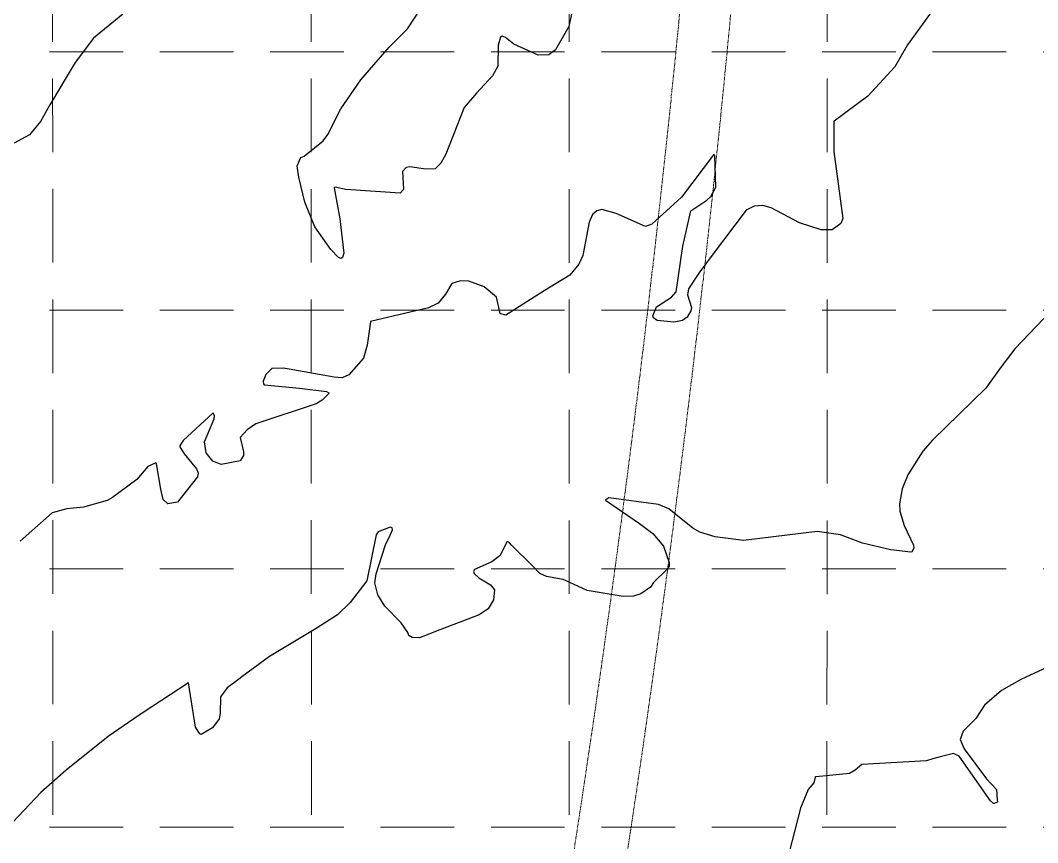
# Model space of a CAD drawing. Header units: inches. Extents: x 2520351 to 2523325, y 7106287 to 7111535.
# Drawn here: x 2520824.6 to 2521032, y 7108392.5 to 7108560 of the extents above; entities that cross this region are included whole.
import ezdxf

# ---------------------------------------------------------------- set-up
doc = ezdxf.new("R2010")
doc.units = ezdxf.units.IN
doc.header["$MEASUREMENT"] = 0
for name, pattern in [('DASHED', [0.75, 0.5, -0.25]), ('HIDDEN', [0.375, 0.25, -0.125]), ('Xbndy-SC$0$HIDDEN', [0.375, 0.25, -0.125]), ('Xbndy-SC$0$PHANTOM2', [1.25, 0.625, -0.125, 0.125, -0.125, 0.125, -0.125])]:
    doc.linetypes.add(name, pattern=pattern)
for name, color, linetype in [('1 SODDED LOT', 2, 'Continuous'), ('CONTOURS', 35, 'Continuous'), ('GRID', 254, 'DASHED'), ('LIMITS OF DISTURBANCE', 1, 'Continuous'), ('Xbndy-SC$0$ESMT-WTR-RIDGE', 7, 'Xbndy-SC$0$HIDDEN'), ('XSITE-SC$0$bdy-65acres', 1, 'Continuous')]:
    doc.layers.add(name, color=color, linetype=linetype)
doc.layers.add('Xbndy-SC$0$ROW-EX', color=5, linetype='Xbndy-SC$0$PHANTOM2', lineweight=0)

msp = doc.modelspace()

# ---------------------------------------------------------------- hatches: boundary and pattern name
at = {"layer": '1 SODDED LOT'}
h = msp.add_hatch(dxfattribs=at)
h.set_pattern_fill('ANSI31', color=256, scale=60, style=0)
edge = h.paths.add_edge_path()
edge.add_line((2521746.39, 7107646.36), (2521744.86, 7107758.31))
edge.add_line((2521744.86, 7107758.31), (2521747.04, 7107758.37))
edge.add_line((2521747.04, 7107758.37), (2521750.99, 7107762.44))
edge.add_line((2521750.99, 7107762.44), (2521785.43, 7107762.91))
edge.add_arc((2521785.67, 7107745.01), 17.9, 0.1621, 90.7879, ccw=False)
edge.add_line((2521803.57, 7107745.06), (2521804.89, 7107727.46))
edge.add_line((2521804.89, 7107727.46), (2521805.02, 7107717.88))
edge.add_line((2521805.02, 7107717.88), (2521805.23, 7107706.44))
edge.add_line((2521805.23, 7107706.44), (2521804.25, 7107705.42))
edge.add_line((2521804.25, 7107705.42), (2521804.6, 7107688.82))
edge.add_arc((2521758.68, 7107687.86), 45.94, -68.3455, 1.1975, ccw=False)
edge.add_line((2521775.63, 7107645.16), (2521772.36, 7107644.15))
edge.add_line((2521772.36, 7107644.15), (2521769.8, 7107643.54))
edge.add_line((2521769.8, 7107643.54), (2521767.1, 7107643.06))
edge.add_line((2521767.1, 7107643.06), (2521762.92, 7107642.61))
edge.add_line((2521762.92, 7107642.61), (2521746.45, 7107642.34))
edge.add_line((2521746.45, 7107642.34), (2521746.39, 7107646.36))
h.paths.add_polyline_path([(2521496.41, 7107642.91), (2521494.87, 7107754.48), (2521494.86, 7107754.89), (2521544.44, 7107755.57), (2521546.49, 7107638.6), (2521496.44, 7107637.89)])
edge = h.paths.add_edge_path()
edge.add_line((2521560.4, 7107910.52), (2521558.07, 7108023.7))
edge.add_line((2521558.07, 7108023.7), (2521651.66, 7108025.62))
edge.add_line((2521651.66, 7108025.62), (2521653.09, 7108025.65))
edge.add_line((2521653.09, 7108025.65), (2521655.12, 7108025.67))
edge.add_arc((2521654.18, 7108007.32), 18.37, 20.5729, 87.0589, ccw=False)
edge.add_line((2521671.38, 7108013.78), (2521671.96, 7108011.77))
edge.add_line((2521671.96, 7108011.77), (2521672.24, 7108010.33))
edge.add_line((2521672.24, 7108010.33), (2521672.66, 7108004.67))
edge.add_line((2521672.66, 7108004.67), (2521673.88, 7107987.84))
edge.add_line((2521673.88, 7107987.84), (2521674.16, 7107971.91))
edge.add_line((2521674.16, 7107971.91), (2521673.19, 7107970.83))
edge.add_line((2521673.19, 7107970.83), (2521673.5, 7107955.69))
edge.add_arc((2521631.78, 7107952.34), 41.85, -86.2826, 4.5999, ccw=False)
edge.add_line((2521634.49, 7107910.57), (2521614.91, 7107910.13))
edge.add_line((2521614.91, 7107910.13), (2521613.93, 7107909.11))
edge.add_line((2521613.93, 7107909.11), (2521560.45, 7107908.05))
edge.add_line((2521560.45, 7107908.05), (2521560.4, 7107910.52))
edge = h.paths.add_edge_path()
edge.add_line((2521047.4, 7108212.41), (2521153.71, 7108190.41))
edge.add_line((2521153.71, 7108190.41), (2521165.45, 7108187.98))
edge.add_line((2521165.45, 7108187.98), (2521145.19, 7108096.36))
edge.add_line((2521145.19, 7108096.36), (2521144.82, 7108095.18))
edge.add_arc((2521127.58, 7108100.49), 18.04, 257.7556, 342.8824, ccw=False)
edge.add_line((2521123.75, 7108082.86), (2521105.24, 7108086.22))
edge.add_line((2521105.24, 7108086.22), (2521097.17, 7108087.7))
edge.add_line((2521097.17, 7108087.7), (2521093.78, 7108088.45))
edge.add_line((2521093.78, 7108088.45), (2521093.02, 7108089.64))
edge.add_line((2521093.02, 7108089.64), (2521042.14, 7108100.83))
edge.add_line((2521042.14, 7108100.83), (2521023.14, 7108104.63))
edge.add_line((2521023.14, 7108104.63), (2521047.4, 7108212.41))
edge = h.paths.add_edge_path()
edge.add_line((2521019.41, 7108035.32), (2521021.41, 7108042.83))
edge.add_arc((2521076.42, 7108028.18), 56.93, 107.2084, 165.0796, ccw=False)
edge.add_line((2521059.58, 7108082.56), (2521062.02, 7108082.75))
edge.add_line((2521062.02, 7108082.75), (2521063.44, 7108082.78))
edge.add_arc((2521064.2, 7108044.41), 38.38, 78.5499, 91.1383, ccw=False)
edge.add_line((2521071.82, 7108082.03), (2521087.22, 7108078.63))
edge.add_line((2521087.22, 7108078.63), (2521090.43, 7108077.93))
edge.add_line((2521090.43, 7108077.93), (2521091.62, 7108078.69))
edge.add_line((2521091.62, 7108078.69), (2521095.11, 7108077.9))
edge.add_line((2521095.11, 7108077.9), (2521098.91, 7108076.73))
edge.add_line((2521098.91, 7108076.73), (2521104.9, 7108074.86))
edge.add_line((2521104.9, 7108074.86), (2521106.43, 7108074.38))
edge.add_line((2521106.43, 7108074.38), (2521107.21, 7108074.19))
edge.add_arc((2521102.83, 7108057.05), 17.69, -2.7582, 75.6705, ccw=False)
edge.add_arc((2521095.73, 7108057.39), 24.8, 350.2174, 357.2418, ccw=False)
edge.add_arc((2521158.46, 7108041.57), 40.02, 163.1293, 313.4846)
edge.add_line((2521185.99, 7108012.53), (2521186.72, 7108013.24))
edge.add_line((2521186.72, 7108013.24), (2521188.44, 7108014.97))
edge.add_line((2521188.44, 7108014.97), (2521189.32, 7108015.76))
edge.add_line((2521189.32, 7108015.76), (2521190.38, 7108016.6))
edge.add_arc((2521201.33, 7108002.77), 17.64, 93.2276, 128.3689, ccw=False)
edge.add_line((2521200.34, 7108020.38), (2521227, 7108020.95))
edge.add_line((2521227, 7108020.95), (2521230.56, 7107901.29))
edge.add_line((2521230.56, 7107901.29), (2521209.57, 7107900.92))
edge.add_line((2521209.57, 7107900.92), (2521208.43, 7107900.96))
edge.add_arc((2521221.45, 7108343.75), 442.98, 261.0973, 268.3161, ccw=False)
edge.add_line((2521152.89, 7107906.1), (2521147.31, 7107907.18))
edge.add_line((2521147.31, 7107907.18), (2521141.42, 7107908.4))
edge.add_line((2521141.42, 7107908.4), (2521135.5, 7107909.75))
edge.add_line((2521135.5, 7107909.75), (2521130.22, 7107911.08))
edge.add_line((2521130.22, 7107911.08), (2521114.24, 7107915.61))
edge.add_line((2521114.24, 7107915.61), (2521091.68, 7107923.2))
edge.add_line((2521091.68, 7107923.2), (2521064.35, 7107932.48))
edge.add_line((2521064.35, 7107932.48), (2521052.41, 7107936.54))
edge.add_line((2521052.41, 7107936.54), (2521051.79, 7107937.81))
edge.add_line((2521051.79, 7107937.81), (2521044.55, 7107940.27))
edge.add_arc((2521050.15, 7107983.52), 43.61, 187.3885, 262.6305, ccw=False)
edge.add_line((2521006.9, 7107977.91), (2521006.81, 7107978.71))
edge.add_line((2521006.81, 7107978.71), (2521006.68, 7107980.35))
edge.add_line((2521006.68, 7107980.35), (2521006.61, 7107982.52))
edge.add_arc((2521037.37, 7107983.5), 30.78, 169.0142, 181.8294, ccw=False)
edge.add_line((2521007.16, 7107989.36), (2521012.97, 7108011.46))
edge.add_line((2521012.97, 7108011.46), (2521012.26, 7108012.66))
edge.add_line((2521012.26, 7108012.66), (2521018.19, 7108034.61))
edge.add_line((2521018.19, 7108034.61), (2521019.41, 7108035.32))
h.paths.add_polyline_path([(2521283.39, 7108006.11), (2521285.51, 7107902.42), (2521505.51, 7107906.91), (2521503.11, 7108022.57), (2521283.29, 7108018.11)])
edge = h.paths.add_edge_path()
edge.add_line((2521558.72, 7108049.83), (2521558.74, 7108061.74))
edge.add_line((2521558.74, 7108061.74), (2521556.73, 7108159.77))
edge.add_line((2521556.73, 7108159.77), (2521608.8, 7108160.83))
edge.add_line((2521608.8, 7108160.83), (2521609.82, 7108159.85))
edge.add_line((2521609.82, 7108159.85), (2521624.96, 7108160.17))
edge.add_arc((2521625.88, 7108115.42), 44.75, 8.834, 91.1827, ccw=False)
edge.add_line((2521670.1, 7108122.3), (2521670.53, 7108101.58))
edge.add_line((2521670.53, 7108101.58), (2521671.54, 7108100.6))
edge.add_line((2521671.54, 7108100.6), (2521671.87, 7108084.53))
edge.add_line((2521671.87, 7108084.53), (2521671.15, 7108070.03))
edge.add_line((2521671.15, 7108070.03), (2521671.15, 7108068.8))
edge.add_arc((2521654.11, 7108068.8), 17.04, -87.2047, 0, ccw=False)
edge.add_line((2521654.94, 7108051.78), (2521653.54, 7108051.67))
edge.add_line((2521653.54, 7108051.67), (2521558.72, 7108049.83))
edge = h.paths.add_edge_path()
edge.add_line((2521506.88, 7108158.75), (2521219.57, 7108152.9))
edge.add_line((2521219.57, 7108152.9), (2521201.84, 7108151.72))
edge.add_line((2521201.84, 7108151.72), (2521198.48, 7108151.46))
edge.add_arc((2521199.96, 7108132), 19.52, 94.3325, 163.5555)
edge.add_line((2521181.24, 7108137.52), (2521171.4, 7108094.46))
edge.add_line((2521171.4, 7108094.46), (2521161.77, 7108088.5))
edge.add_line((2521161.77, 7108088.5), (2521156.09, 7108064.96))
edge.add_arc((2521177.51, 7108059.79), 22.04, 166.4191, 262.6913)
edge.add_line((2521174.7, 7108037.93), (2521175.55, 7108037.91))
edge.add_line((2521175.55, 7108037.91), (2521179.48, 7108042))
edge.add_line((2521179.48, 7108042), (2521402.46, 7108046.53))
edge.add_line((2521402.46, 7108046.53), (2521495.69, 7108048.45))
edge.add_line((2521495.69, 7108048.45), (2521499.77, 7108044.52))
edge.add_line((2521499.77, 7108044.52), (2521508.7, 7108044.69))
edge.add_line((2521508.7, 7108044.69), (2521508.63, 7108061.23))
edge.add_line((2521508.63, 7108061.23), (2521506.88, 7108158.75))
edge = h.paths.add_edge_path()
edge.add_line((2521610.94, 7108171.88), (2521608.46, 7108290.01))
edge.add_line((2521608.46, 7108290.01), (2521533.5, 7108288.35))
edge.add_line((2521533.5, 7108288.35), (2521484.86, 7108287.21))
edge.add_line((2521484.86, 7108287.21), (2521460.83, 7108286.21))
edge.add_line((2521460.83, 7108286.21), (2521429.9, 7108284.54))
edge.add_line((2521429.9, 7108284.54), (2521368.78, 7108281.06))
edge.add_line((2521368.78, 7108281.06), (2521349.23, 7108279.95))
edge.add_line((2521349.23, 7108279.95), (2521261.12, 7108274.98))
edge.add_line((2521261.12, 7108274.98), (2521221, 7108272.74))
edge.add_line((2521221, 7108272.74), (2521216.72, 7108276.52))
edge.add_line((2521216.72, 7108276.52), (2521216.67, 7108276.52))
edge.add_arc((2521217.41, 7108256.67), 19.86, 92.1221, 170.604)
edge.add_line((2521197.82, 7108259.91), (2521204.23, 7108250.57))
edge.add_line((2521204.23, 7108250.57), (2521191.32, 7108184.43))
edge.add_line((2521191.32, 7108184.43), (2521191.26, 7108184.1))
edge.add_arc((2521208.22, 7108180.91), 17.26, 169.3216, 273.4207)
edge.add_line((2521209.25, 7108163.67), (2521219.73, 7108162.93))
edge.add_line((2521219.73, 7108162.93), (2521312.77, 7108164.87))
edge.add_line((2521312.77, 7108164.87), (2521481.29, 7108168.3))
edge.add_line((2521481.29, 7108168.3), (2521608.6, 7108170.83))
edge.add_line((2521608.6, 7108170.83), (2521609.57, 7108171.85))
edge.add_line((2521609.57, 7108171.85), (2521610.94, 7108171.88))
edge = h.paths.add_edge_path()
edge.add_line((2521627.16, 7108316.19), (2521544.24, 7108314.51))
edge.add_line((2521544.24, 7108314.51), (2521502.41, 7108313.51))
edge.add_line((2521502.41, 7108313.51), (2521481.25, 7108313))
edge.add_line((2521481.25, 7108313), (2521407.23, 7108309.18))
edge.add_line((2521407.23, 7108309.18), (2521291.9, 7108302.79))
edge.add_line((2521291.9, 7108302.79), (2521288.46, 7108418.47))
edge.add_line((2521288.46, 7108418.47), (2521407.15, 7108420.82))
edge.add_line((2521407.15, 7108420.82), (2521497.39, 7108422.63))
edge.add_line((2521497.39, 7108422.63), (2521603.37, 7108424.87))
edge.add_line((2521603.37, 7108424.87), (2521604.44, 7108423.88))
edge.add_line((2521604.44, 7108423.88), (2521620.18, 7108424.17))
edge.add_arc((2521620.99, 7108379.83), 44.34, 11.6094, 91.0508, ccw=False)
edge.add_line((2521664.42, 7108388.76), (2521665.18, 7108365.61))
edge.add_line((2521665.18, 7108365.61), (2521666.17, 7108364.62))
edge.add_line((2521666.17, 7108364.62), (2521666.53, 7108349.61))
edge.add_line((2521666.53, 7108349.61), (2521665.82, 7108330.77))
edge.add_line((2521665.82, 7108330.77), (2521665.78, 7108329.18))
edge.add_arc((2521648.75, 7108329.68), 17.03, 269.7677, 358.3135, ccw=False)
edge.add_line((2521648.68, 7108312.65), (2521631.32, 7108312.27))
edge.add_line((2521631.32, 7108312.27), (2521627.16, 7108316.19))
edge = h.paths.add_edge_path()
edge.add_line((2521256.27, 7108555.67), (2521264.44, 7108547.85))
edge.add_line((2521264.44, 7108547.85), (2521422.22, 7108551.08))
edge.add_line((2521422.22, 7108551.08), (2521439.6, 7108551.4))
edge.add_line((2521439.6, 7108551.4), (2521460.09, 7108551.78))
edge.add_line((2521460.09, 7108551.78), (2521478.53, 7108551.99))
edge.add_line((2521478.53, 7108551.99), (2521498.9, 7108551.85))
edge.add_line((2521498.9, 7108551.85), (2521515.27, 7108551.59))
edge.add_line((2521515.27, 7108551.59), (2521535.22, 7108551.01))
edge.add_line((2521535.22, 7108551.01), (2521558.63, 7108550.02))
edge.add_line((2521558.63, 7108550.02), (2521563.46, 7108549.77))
edge.add_line((2521563.46, 7108549.77), (2521600.09, 7108547.42))
edge.add_line((2521600.09, 7108547.42), (2521612.24, 7108546.59))
edge.add_line((2521612.24, 7108546.59), (2521642.87, 7108544.49))
edge.add_line((2521642.87, 7108544.49), (2521644.67, 7108544.41))
edge.add_arc((2521643.68, 7108526.18), 18.26, -0.2001, 86.9036, ccw=False)
edge.add_line((2521661.94, 7108526.12), (2521663.48, 7108497.64))
edge.add_line((2521663.48, 7108497.64), (2521662.44, 7108496.61))
edge.add_line((2521662.44, 7108496.61), (2521662.84, 7108477.01))
edge.add_arc((2521621.17, 7108477.8), 41.67, 279.5049, 358.923, ccw=False)
edge.add_line((2521628.05, 7108436.7), (2521270.95, 7108428.02))
edge.add_line((2521270.95, 7108428.02), (2521264.41, 7108428))
edge.add_line((2521264.41, 7108428), (2521251.99, 7108428.74))
edge.add_line((2521251.99, 7108428.74), (2521250.56, 7108428.86))
edge.add_line((2521250.56, 7108428.86), (2521248.88, 7108429.14))
edge.add_arc((2521252.57, 7108446.62), 17.86, 178.6911, 258.0797, ccw=False)
edge.add_line((2521234.71, 7108447.03), (2521243.77, 7108528.42))
edge.add_line((2521243.77, 7108528.42), (2521236.52, 7108537.37))
edge.add_line((2521236.52, 7108537.37), (2521236.59, 7108537.82))
edge.add_arc((2521256.58, 7108535.54), 20.12, 94.1833, 173.5096, ccw=False)
edge.add_line((2521255.11, 7108555.6), (2521256.27, 7108555.67))
edge = h.paths.add_edge_path()
edge.add_line((2521107.58, 7108664.77), (2521108.64, 7108682.72))
edge.add_line((2521108.64, 7108682.72), (2521266.52, 7108685.94))
edge.add_line((2521266.52, 7108685.94), (2521268.4, 7108592.03))
edge.add_line((2521268.4, 7108592.03), (2521265.61, 7108582.1))
edge.add_line((2521265.61, 7108582.1), (2521265.6, 7108582.05))
edge.add_line((2521265.6, 7108582.05), (2521265.56, 7108582.07))
edge.add_arc((2521245.59, 7108545.89), 41.32, 61.0945, 134.8409)
edge.add_line((2521216.45, 7108575.19), (2521207.18, 7108580.34))
edge.add_line((2521207.18, 7108580.34), (2521107.58, 7108664.77))
h.paths.add_polyline_path([(2521338.51, 7108687.38), (2521340.74, 7108575.45), (2521409.85, 7108576.76), (2521462.55, 7108577.85), (2521498.11, 7108577.93), (2521524.42, 7108577.42), (2521561.99, 7108575.86), (2521619.96, 7108572.16), (2521620.68, 7108584.2), (2521618.44, 7108693.07)])
edge = h.paths.add_edge_path()
edge.add_line((2521675.61, 7108638.41), (2521787.53, 7108640.54))
edge.add_line((2521787.53, 7108640.54), (2521788.82, 7108582.44))
edge.add_arc((2521769.3, 7108582), 19.53, -91.2766, 1.2682, ccw=False)
edge.add_line((2521768.86, 7108562.48), (2521676.84, 7108568.35))
edge.add_line((2521676.84, 7108568.35), (2521675.61, 7108638.41))
h.paths.add_polyline_path([(2522089.45, 7108697.69), (2522087.41, 7108797.67), (2522087.4, 7108809.66), (2522141.64, 7108810.78), (2522144.56, 7108694.83), (2522090.79, 7108693.71), (2522089.8, 7108692.7), (2522089.51, 7108692.7)])
h.paths.add_polyline_path([(2522252.39, 7108801.05), (2522254.38, 7108696.13), (2522309.56, 7108697.17), (2522307.11, 7108814.19), (2522252.07, 7108813.05)])
edge = h.paths.add_edge_path()
edge.add_line((2522425.42, 7107990.85), (2522320.45, 7107988.7))
edge.add_line((2522320.45, 7107988.7), (2522321.28, 7107951.54))
edge.add_line((2522321.28, 7107951.54), (2522322.52, 7107935.37))
edge.add_arc((2522340.74, 7107935.67), 18.22, 180.9526, 266.0005)
edge.add_line((2522339.47, 7107917.49), (2522396.48, 7107918.22))
edge.add_line((2522396.48, 7107918.22), (2522404.4, 7107910.48))
edge.add_line((2522404.4, 7107910.48), (2522427.53, 7107910.71))
edge.add_arc((2522426.8, 7107930.52), 19.82, 272.1239, 358.3676)
edge.add_line((2522446.62, 7107929.95), (2522445.36, 7107990.97))
edge.add_line((2522445.36, 7107990.97), (2522425.42, 7107990.85))
h.paths.add_polyline_path([(2522420.67, 7108224.34), (2522421.87, 7108165.95), (2522317.91, 7108163.85), (2522317.73, 7108171.63), (2522316.69, 7108172.59), (2522315.73, 7108222.04)])
h.paths.add_polyline_path([(2522580.28, 7108243.42), (2522458.38, 7108240.38), (2522464.65, 7107967.07), (2522585.56, 7107967.98)])
edge = h.paths.add_edge_path()
edge.add_line((2522579.22, 7108296.92), (2522576.73, 7108417.39))
edge.add_line((2522576.73, 7108417.39), (2522469.65, 7108328.39))
edge.add_line((2522469.65, 7108328.39), (2522462.53, 7108321.45))
edge.add_line((2522462.53, 7108321.45), (2522462.71, 7108321.2))
edge.add_arc((2522430.81, 7108296.5), 40.35, 0.4877, 37.7474, ccw=False)
edge.add_line((2522471.16, 7108296.85), (2522579.22, 7108296.92))
h.paths.add_polyline_path([(2522576.35, 7108437.57), (2522445, 7108434.96), (2522443.72, 7108526.29), (2522442.61, 7108536.5), (2522453.2, 7108543.61), (2522459.72, 7108551.85), (2522464.2, 7108561.88), (2522465.59, 7108573.17), (2522464.18, 7108583.42), (2522459.8, 7108593.28), (2522456.3, 7108597.55), (2522461.81, 7108601.72), (2522466.36, 7108600.86), (2522572.93, 7108603.07)])
h.paths.add_polyline_path([(2522569.61, 7108768), (2522570.72, 7108713.03), (2522460.71, 7108710.69), (2522444.76, 7108711.11), (2522444.01, 7108746), (2522444.87, 7108752.5), (2522447.49, 7108758.01), (2522451.68, 7108762.45), (2522456.29, 7108765.05), (2522464.83, 7108769.19), (2522481.93, 7108766.16)])
h.paths.add_polyline_path([(2522560.76, 7109202.2), (2522446.33, 7109199.81), (2522434.27, 7109198.05), (2522437.5, 7109182.67), (2522439.66, 7109156.51), (2522441.43, 7109069.76), (2522437.53, 7109065.63), (2522437.82, 7109051.02), (2522439.59, 7109049.34), (2522563.76, 7109052.27)])

# ---------------------------------------------------------------- linework, layer by layer
at = {"layer": 'CONTOURS'}
for p, q in [((2520937.39, 7108563.11, 734), (2520936.39, 7108558.76, 734)), ((2521012.54, 7108564.89, 733), (2521006.52, 7108556.53, 733)), ((2520845.52, 7108561.28, 734), (2520839.52, 7108556.43, 734)), ((2520903.55, 7108558.31, 734), (2520906.22, 7108562.45, 734)), ((2520936.39, 7108558.76, 734), (2520933.7, 7108554, 734)), ((2520899.78, 7108554.6, 734), (2520903.55, 7108558.31, 734)), ((2520922.83, 7108556.8, 734), (2520922.5, 7108556.63, 734)), ((2520923.53, 7108556.52, 734), (2520922.83, 7108556.8, 734)), ((2520839.52, 7108556.43, 734), (2520835.81, 7108551.44, 734)), ((2520894.01, 7108547.94, 734), (2520899.78, 7108554.6, 734)), ((2520922.03, 7108554.98, 734), (2520921.95, 7108550.68, 734)), ((2520922.5, 7108556.63, 734), (2520922.03, 7108554.98, 734)), ((2520925.22, 7108555.16, 734), (2520923.53, 7108556.52, 734)), ((2520930.16, 7108552.94, 734), (2520925.22, 7108555.16, 734)), ((2521005.42, 7108555.05, 733), (2521002.86, 7108550.57, 733)), ((2521006.52, 7108556.53, 733), (2521005.42, 7108555.05, 733)), ((2520932.32, 7108553.01, 734), (2520930.16, 7108552.94, 734)), ((2520933.7, 7108554, 734), (2520932.32, 7108553.01, 734)), ((2520835.81, 7108551.44, 734), (2520830.64, 7108542.79, 734)), ((2520921.95, 7108550.68, 734), (2520920.84, 7108548.71, 734)), ((2521002.86, 7108550.57, 733), (2520997.32, 7108544.61, 733)), ((2520920.84, 7108548.71, 734), (2520917.61, 7108545.22, 734)), ((2520889.92, 7108541.99, 734), (2520894.01, 7108547.94, 734)), ((2520917.61, 7108545.22, 734), (2520915.06, 7108542.26, 734)), ((2520997.32, 7108544.61, 733), (2520990.47, 7108539.49, 733)), ((2520830.64, 7108542.79, 734), (2520828.74, 7108539.42, 734)), ((2520915.06, 7108542.26, 734), (2520911.34, 7108532.75, 734)), ((2520887.27, 7108536.78, 734), (2520889.92, 7108541.99, 734)), ((2520828.74, 7108539.42, 734), (2520826.47, 7108536.7, 734)), ((2520990.47, 7108539.49, 733), (2520990.41, 7108539.42, 733)), ((2520990.41, 7108539.42, 733), (2520990.42, 7108533.3, 733)), ((2520826.47, 7108536.7, 734), (2520823.36, 7108534.99, 734)), ((2520886.32, 7108535.47, 734), (2520887.27, 7108536.78, 734)), ((2520882.47, 7108532.38, 734), (2520886.32, 7108535.47, 734)), ((2520881.02, 7108530.37, 734), (2520881.79, 7108532.07, 734)), ((2520881.79, 7108532.07, 734), (2520882.47, 7108532.38, 734)), ((2520911.34, 7108532.75, 734), (2520910.33, 7108530.96, 734)), ((2520965.91, 7108532.61, 733), (2520959.39, 7108524.02, 733)), ((2520966.01, 7108532.61, 733), (2520965.91, 7108532.61, 733)), ((2520966.09, 7108532.58, 733), (2520966.01, 7108532.61, 733)), ((2520966.15, 7108532.51, 733), (2520966.09, 7108532.58, 733)), ((2520966.34, 7108526.01, 733), (2520966.15, 7108532.51, 733)), ((2520990.42, 7108533.3, 733), (2520992.25, 7108519.64, 733)), ((2520881.41, 7108528.05, 734), (2520881.02, 7108530.37, 734)), ((2520903.27, 7108530.07, 734), (2520902.49, 7108529.22, 734)), ((2520903.98, 7108530.22, 734), (2520903.27, 7108530.07, 734)), ((2520907.28, 7108529.71, 734), (2520903.98, 7108530.22, 734)), ((2520909.14, 7108529.78, 734), (2520907.28, 7108529.71, 734)), ((2520910.33, 7108530.96, 734), (2520909.14, 7108529.78, 734)), ((2520882.63, 7108522.97, 734), (2520881.41, 7108528.05, 734)), ((2520902.49, 7108529.22, 734), (2520902.74, 7108525.6, 734)), ((2520888.68, 7108525.99, 734), (2520888.6, 7108525.93, 734)), ((2520888.6, 7108525.93, 734), (2520889.74, 7108519.6, 734)), ((2520888.8, 7108526.03, 734), (2520888.68, 7108525.99, 734)), ((2520890.94, 7108525.56, 734), (2520888.8, 7108526.03, 734)), ((2520902.74, 7108525.6, 734), (2520902.05, 7108524.81, 734)), ((2520965.37, 7108524.14, 733), (2520966.34, 7108526.01, 733)), ((2520902.05, 7108524.81, 734), (2520890.94, 7108525.56, 734)), ((2520959.39, 7108524.02, 733), (2520953.31, 7108518.53, 733)), ((2520964.53, 7108523.39, 733), (2520965.37, 7108524.14, 733)), ((2520884.67, 7108517.99, 734), (2520882.63, 7108522.97, 734)), ((2520943.13, 7108521.48, 733), (2520942.09, 7108521.24, 733)), ((2520946.05, 7108520.69, 733), (2520943.13, 7108521.48, 733)), ((2520961.27, 7108521.19, 733), (2520964.53, 7108523.39, 733)), ((2520974.16, 7108522.18, 733), (2520972.56, 7108521.39, 733)), ((2520975.94, 7108522.32, 733), (2520974.16, 7108522.18, 733)), ((2520977.65, 7108521.81, 733), (2520975.94, 7108522.32, 733)), ((2520983.42, 7108518.8, 733), (2520977.65, 7108521.81, 733)), ((2520889.74, 7108519.6, 734), (2520890.53, 7108512.57, 734)), ((2520941.23, 7108520.47, 733), (2520940.52, 7108518.88, 733)), ((2520942.09, 7108521.24, 733), (2520941.23, 7108520.47, 733)), ((2520952.06, 7108518.06, 733), (2520946.05, 7108520.69, 733)), ((2520959.63, 7108514.01, 733), (2520961.27, 7108521.19, 733)), ((2520972.56, 7108521.39, 733), (2520965.64, 7108512.18, 733)), ((2520992.25, 7108519.64, 733), (2520991.87, 7108518.64, 733)), ((2520887.89, 7108513.34, 734), (2520884.67, 7108517.99, 734)), ((2520940.52, 7108518.88, 733), (2520939.23, 7108512.13, 733)), ((2520953.31, 7108518.53, 733), (2520952.06, 7108518.06, 733)), ((2520987.82, 7108517.38, 733), (2520983.42, 7108518.8, 733)), ((2520990.05, 7108517.34, 733), (2520987.82, 7108517.38, 733)), ((2520991.87, 7108518.64, 733), (2520990.05, 7108517.34, 733)), ((2520889.47, 7108511.72, 734), (2520887.89, 7108513.34, 734)), ((2520958.25, 7108504.69, 733), (2520959.63, 7108514.01, 733)), ((2520889.98, 7108511.53, 734), (2520889.47, 7108511.72, 734)), ((2520890.28, 7108511.71, 734), (2520889.98, 7108511.53, 734)), ((2520890.53, 7108512.57, 734), (2520890.28, 7108511.71, 734)), ((2520939.23, 7108512.13, 733), (2520938.46, 7108510.37, 733)), ((2520965.64, 7108512.18, 733), (2520962.91, 7108508.52, 733)), ((2520938.46, 7108510.37, 733), (2520936.6, 7108508.14, 733)), ((2520914.34, 7108506.95, 733), (2520912.55, 7108506.45, 733)), ((2520916.02, 7108506.87, 733), (2520914.34, 7108506.95, 733)), ((2520936.6, 7108508.14, 733), (2520931.36, 7108504.95, 733)), ((2520962.91, 7108508.52, 733), (2520960.82, 7108505.3, 733)), ((2520912.55, 7108506.45, 733), (2520911.24, 7108504.24, 733)), ((2520919.13, 7108505.73, 733), (2520916.02, 7108506.87, 733)), ((2520921.68, 7108503.62, 733), (2520919.13, 7108505.73, 733)), ((2520931.36, 7108504.95, 733), (2520923.58, 7108499.95, 733)), ((2520960.82, 7108505.3, 733), (2520960.62, 7108504.13, 733)), ((2520911.24, 7108504.24, 733), (2520909.75, 7108502.42, 733)), ((2520922.41, 7108500.33, 733), (2520921.68, 7108503.62, 733)), ((2520954.26, 7108501.66, 733), (2520957.36, 7108503.61, 733)), ((2520957.36, 7108503.61, 733), (2520958.25, 7108504.69, 733)), ((2520960.62, 7108504.13, 733), (2520961.38, 7108501.54, 733)), ((2520907.79, 7108501.46, 733), (2520896.01, 7108498.66, 733)), ((2520909.75, 7108502.42, 733), (2520907.79, 7108501.46, 733)), ((2520953.54, 7108499.81, 733), (2520954.26, 7108501.66, 733)), ((2520961.3, 7108500.83, 733), (2520960.54, 7108499.59, 733)), ((2520961.38, 7108501.54, 733), (2520961.3, 7108500.83, 733)), ((2520896.01, 7108498.66, 733), (2520895.96, 7108498.61, 733)), ((2520922.56, 7108500.22, 733), (2520922.41, 7108500.33, 733)), ((2520923.58, 7108499.95, 733), (2520922.56, 7108500.22, 733)), ((2520953.69, 7108499.41, 733), (2520953.54, 7108499.81, 733)), ((2520954.43, 7108498.9, 733), (2520953.69, 7108499.41, 733)), ((2520957.78, 7108498.54, 733), (2520954.43, 7108498.9, 733)), ((2520959.56, 7108498.88, 733), (2520957.78, 7108498.54, 733)), ((2520960.54, 7108499.59, 733), (2520959.56, 7108498.88, 733)), ((2521033.2, 7108499.29, 732), (2521027.33, 7108493.08, 732)), ((2520895.96, 7108498.61, 733), (2520895.28, 7108493.88, 733)), ((2520895.28, 7108493.88, 733), (2520894.56, 7108491.22, 733)), ((2521027.33, 7108493.08, 732), (2521024.31, 7108489.15, 732)), ((2520894.56, 7108491.22, 733), (2520891.6, 7108487.78, 733)), ((2520875.85, 7108489.11, 733), (2520874.67, 7108487.87, 733)), ((2520878.28, 7108489.19, 733), (2520875.85, 7108489.11, 733)), ((2520888.6, 7108487.32, 733), (2520878.28, 7108489.19, 733)), ((2521024.31, 7108489.15, 732), (2521021.41, 7108485.11, 732)), ((2520874.67, 7108487.87, 733), (2520874.12, 7108486.51, 733)), ((2520874.12, 7108486.51, 733), (2520874.16, 7108485.97, 733)), ((2520890.22, 7108487.17, 733), (2520888.6, 7108487.32, 733)), ((2520891.6, 7108487.78, 733), (2520890.22, 7108487.17, 733)), ((2520874.16, 7108485.97, 733), (2520874.34, 7108485.78, 733)), ((2520874.34, 7108485.78, 733), (2520881.53, 7108485.07, 733)), ((2520881.53, 7108485.07, 733), (2520887.05, 7108484.43, 733)), ((2520887.05, 7108484.43, 733), (2520887.49, 7108484.14, 733)), ((2520887.49, 7108484.14, 733), (2520887.47, 7108484, 733)), ((2521021.41, 7108485.11, 732), (2521010.54, 7108474.52, 732)), ((2520886.12, 7108482.68, 733), (2520884.88, 7108481.91, 733)), ((2520887.47, 7108484, 733), (2520886.12, 7108482.68, 733)), ((2520863.87, 7108479.98, 733), (2520857.81, 7108474.42, 733)), ((2520863.91, 7108479.97, 733), (2520863.87, 7108479.98, 733)), ((2520863.96, 7108479.93, 733), (2520863.91, 7108479.97, 733)), ((2520884.88, 7108481.91, 733), (2520872.64, 7108477.8, 733)), ((2520862.18, 7108474.13, 733), (2520864.13, 7108478.81, 733)), ((2520864.22, 7108479.48, 733), (2520863.96, 7108479.93, 733)), ((2520864.13, 7108478.81, 733), (2520864.22, 7108479.48, 733)), ((2520870.85, 7108476.61, 733), (2520869.45, 7108475.03, 733)), ((2520872.64, 7108477.8, 733), (2520870.85, 7108476.61, 733)), ((2520857.81, 7108474.42, 733), (2520857.13, 7108473.33, 733)), ((2520862.49, 7108471.95, 733), (2520862.18, 7108474.13, 733)), ((2520869.45, 7108475.03, 733), (2520870.07, 7108472.09, 733)), ((2521010.54, 7108474.52, 732), (2521008.57, 7108472.26, 732)), ((2520857.13, 7108473.33, 733), (2520857.12, 7108473.15, 733)), ((2520857.12, 7108473.15, 733), (2520858.01, 7108471.73, 733)), ((2520858.01, 7108471.73, 733), (2520860.51, 7108468.67, 733)), ((2520863.85, 7108470.25, 733), (2520862.49, 7108471.95, 733)), ((2520870.07, 7108472.09, 733), (2520870.09, 7108471.35, 733)), ((2521008.57, 7108472.26, 732), (2521005.5, 7108467.45, 732)), ((2520852.13, 7108469.84, 733), (2520850.63, 7108469.15, 733)), ((2520852.27, 7108469.8, 733), (2520852.13, 7108469.84, 733)), ((2520852.38, 7108469.7, 733), (2520852.27, 7108469.8, 733)), ((2520853.26, 7108464.5, 733), (2520852.38, 7108469.7, 733)), ((2520865.55, 7108469.52, 733), (2520863.85, 7108470.25, 733)), ((2520869.45, 7108470.27, 733), (2520865.55, 7108469.52, 733)), ((2520870.09, 7108471.35, 733), (2520869.45, 7108470.27, 733)), ((2520850.63, 7108469.15, 733), (2520848.36, 7108466.51, 733)), ((2520860.51, 7108468.67, 733), (2520860.88, 7108467.84, 733)), ((2520860.88, 7108467.84, 733), (2520860.71, 7108467.04, 733)), ((2520848.36, 7108466.51, 733), (2520843.39, 7108462.82, 733)), ((2520860.71, 7108467.04, 733), (2520856.65, 7108461.87, 733)), ((2521005.5, 7108467.45, 732), (2521004.34, 7108464.58, 732)), ((2520853.75, 7108462.41, 733), (2520853.26, 7108464.5, 733)), ((2521004.34, 7108464.58, 732), (2521003.82, 7108461.54, 732)), ((2520842.3, 7108462.19, 733), (2520837.5, 7108460.85, 733)), ((2520843.39, 7108462.82, 733), (2520842.3, 7108462.19, 733)), ((2520854.69, 7108461.54, 733), (2520853.75, 7108462.41, 733)), ((2520856.65, 7108461.87, 733), (2520854.69, 7108461.54, 733)), ((2520943.93, 7108462.36, 732), (2520943.89, 7108462.28, 732)), ((2520943.89, 7108462.28, 732), (2520943.9, 7108462.24, 732)), ((2520943.9, 7108462.24, 732), (2520950.84, 7108457.53, 732)), ((2520944.53, 7108462.72, 732), (2520943.93, 7108462.36, 732)), ((2520954.67, 7108461.42, 732), (2520944.53, 7108462.72, 732)), ((2520956.8, 7108460.49, 732), (2520954.67, 7108461.42, 732)), ((2521003.82, 7108461.54, 732), (2521003.88, 7108460.04, 732)), ((2520831.12, 7108459.69, 733), (2520824.55, 7108453.9, 733)), ((2520834.11, 7108460.53, 733), (2520831.12, 7108459.69, 733)), ((2520837.5, 7108460.85, 733), (2520834.11, 7108460.53, 733)), ((2520958.19, 7108459.34, 732), (2520956.8, 7108460.49, 732)), ((2520961.66, 7108456.54, 732), (2520958.19, 7108459.34, 732)), ((2521003.88, 7108460.04, 732), (2521004.76, 7108457.14, 732)), ((2520950.84, 7108457.53, 732), (2520953.51, 7108455.46, 732)), ((2520897.13, 7108455.19, 732), (2520895.27, 7108445.82, 732)), ((2520897.58, 7108455.82, 732), (2520897.13, 7108455.19, 732)), ((2520900.02, 7108456.75, 732), (2520897.58, 7108455.82, 732)), ((2520899.01, 7108453.17, 732), (2520900, 7108455.15, 732)), ((2520900, 7108455.15, 732), (2520900.49, 7108456.24, 732)), ((2520900.42, 7108456.65, 732), (2520900.02, 7108456.75, 732)), ((2520900.49, 7108456.24, 732), (2520900.42, 7108456.65, 732)), ((2520953.51, 7108455.46, 732), (2520955.68, 7108452.91, 732)), ((2520963.08, 7108455.73, 732), (2520961.66, 7108456.54, 732)), ((2520966.25, 7108454.82, 732), (2520963.08, 7108455.73, 732)), ((2520987.02, 7108455.86, 732), (2520972.02, 7108454.07, 732)), ((2520991.78, 7108455.18, 732), (2520987.02, 7108455.86, 732)), ((2520996.23, 7108453.49, 732), (2520991.78, 7108455.18, 732)), ((2521004.76, 7108457.14, 732), (2521006.62, 7108453.13, 732)), ((2520897.14, 7108447.27, 732), (2520899.01, 7108453.17, 732)), ((2520923.72, 7108453.66, 732), (2520922.39, 7108450.99, 732)), ((2520923.9, 7108453.76, 732), (2520923.72, 7108453.66, 732)), ((2520924.1, 7108453.72, 732), (2520923.9, 7108453.76, 732)), ((2520924.32, 7108453.6, 732), (2520924.1, 7108453.72, 732)), ((2520924.77, 7108453.05, 732), (2520924.32, 7108453.6, 732)), ((2520929, 7108448.86, 732), (2520924.77, 7108453.05, 732)), ((2520972.02, 7108454.07, 732), (2520966.25, 7108454.82, 732)), ((2521002.03, 7108452.12, 732), (2520996.23, 7108453.49, 732)), ((2521006.62, 7108453.13, 732), (2521006.72, 7108452.47, 732)), ((2520922.39, 7108450.99, 732), (2520920.74, 7108449.68, 732)), ((2520955.68, 7108452.91, 732), (2520956.89, 7108449.59, 732)), ((2521006.13, 7108451.68, 732), (2521002.03, 7108452.12, 732)), ((2521006.31, 7108451.77, 732), (2521006.13, 7108451.68, 732)), ((2521006.72, 7108452.47, 732), (2521006.31, 7108451.77, 732)), ((2520920.74, 7108449.68, 732), (2520917.21, 7108448.18, 732)), ((2520930.49, 7108447.33, 732), (2520929, 7108448.86, 732)), ((2520956.89, 7108449.59, 732), (2520956.86, 7108448.8, 732)), ((2520896.9, 7108445.42, 732), (2520897.14, 7108447.27, 732)), ((2520917.21, 7108448.18, 732), (2520917.01, 7108447.77, 732)), ((2520917.01, 7108447.77, 732), (2520917.12, 7108447.34, 732)), ((2520917.12, 7108447.34, 732), (2520918.07, 7108446.48, 732)), ((2520931.88, 7108446.73, 732), (2520930.49, 7108447.33, 732)), ((2520956.37, 7108448.18, 732), (2520953.69, 7108445.51, 732)), ((2520956.86, 7108448.8, 732), (2520956.37, 7108448.18, 732)), ((2520895.27, 7108445.82, 732), (2520891.87, 7108441.43, 732)), ((2520897.45, 7108442.98, 732), (2520896.9, 7108445.42, 732)), ((2520918.07, 7108446.48, 732), (2520920.44, 7108445.02, 732)), ((2520920.44, 7108445.02, 732), (2520921.29, 7108443.99, 732)), ((2520935.23, 7108446.12, 732), (2520931.88, 7108446.73, 732)), ((2520936.6, 7108445.47, 732), (2520935.23, 7108446.12, 732)), ((2520940.14, 7108443.87, 732), (2520936.6, 7108445.47, 732)), ((2520953.69, 7108445.51, 732), (2520953.04, 7108444.52, 732)), ((2520898.88, 7108440.7, 732), (2520897.45, 7108442.98, 732)), ((2520921.29, 7108443.99, 732), (2520921.07, 7108441.98, 732)), ((2520947.5, 7108442.66, 732), (2520940.14, 7108443.87, 732)), ((2520949.58, 7108442.7, 732), (2520947.5, 7108442.66, 732)), ((2520951.05, 7108443.19, 732), (2520949.58, 7108442.7, 732)), ((2520953.04, 7108444.52, 732), (2520951.05, 7108443.19, 732)), ((2520891.87, 7108441.43, 732), (2520889.26, 7108438.94, 732)), ((2520902.22, 7108437.26, 732), (2520898.88, 7108440.7, 732)), ((2520921.07, 7108441.98, 732), (2520919.95, 7108440.13, 732)), ((2520889.26, 7108438.94, 732), (2520884.92, 7108436.14, 732)), ((2520918.15, 7108438.92, 732), (2520910.13, 7108435.83, 732)), ((2520919.95, 7108440.13, 732), (2520918.15, 7108438.92, 732)), ((2520903.56, 7108435.33, 732), (2520902.22, 7108437.26, 732)), ((2520884.92, 7108436.14, 732), (2520875.38, 7108430.4, 732)), ((2520903.81, 7108434.71, 732), (2520903.56, 7108435.33, 732)), ((2520904.47, 7108434.3, 732), (2520903.81, 7108434.71, 732)), ((2520910.13, 7108435.83, 732), (2520905.94, 7108434.23, 732)), ((2520905.94, 7108434.23, 732), (2520904.47, 7108434.3, 732)), ((2520875.38, 7108430.4, 732), (2520869.78, 7108426.25, 732)), ((2521033.85, 7108428.15, 731), (2521028.65, 7108425.82, 731)), ((2520869.78, 7108426.25, 732), (2520868.55, 7108425.34, 732)), ((2520858.88, 7108425.05, 732), (2520851.4, 7108420.14, 732)), ((2520860.35, 7108416.04, 732), (2520858.88, 7108425.05, 732)), ((2520866.75, 7108424.01, 732), (2520865.4, 7108422.2, 732)), ((2520868.55, 7108425.34, 732), (2520866.75, 7108424.01, 732)), ((2521028.65, 7108425.82, 731), (2521024.56, 7108423.46, 731)), ((2520865.4, 7108422.2, 732), (2520865.33, 7108418.79, 732)), ((2521024.56, 7108423.46, 731), (2521021.15, 7108420.48, 731)), ((2520851.4, 7108420.14, 732), (2520848.86, 7108418.44, 732)), ((2521021.15, 7108420.48, 731), (2521019.33, 7108417.77, 731)), ((2520848.86, 7108418.44, 732), (2520842.55, 7108414.12, 732)), ((2520865.33, 7108418.79, 732), (2520865.14, 7108417.71, 732)), ((2521019.33, 7108417.77, 731), (2521016.81, 7108415.2, 731)), ((2520861.2, 7108414.67, 732), (2520860.35, 7108416.04, 732)), ((2520863.78, 7108415.92, 732), (2520861.48, 7108414.55, 732)), ((2520865.14, 7108417.71, 732), (2520863.78, 7108415.92, 732)), ((2520842.55, 7108414.12, 732), (2520833.95, 7108407.25, 732)), ((2520861.48, 7108414.55, 732), (2520861.2, 7108414.67, 732)), ((2521016.81, 7108415.2, 731), (2521016.19, 7108413.51, 731)), ((2521016.19, 7108413.51, 731), (2521016.96, 7108411.63, 731)), ((2521016.96, 7108411.63, 731), (2521021.53, 7108405.5, 731)), ((2521010.6, 7108409.54, 731), (2521009.29, 7108409.16, 731)), ((2521012.1, 7108409.99, 731), (2521010.6, 7108409.54, 731)), ((2521014.78, 7108410.63, 731), (2521012.1, 7108409.99, 731)), ((2521015.96, 7108410.1, 731), (2521014.78, 7108410.63, 731)), ((2521022.35, 7108400.99, 731), (2521015.96, 7108410.1, 731)), ((2520996.09, 7108408.42, 731), (2520994.75, 7108407.24, 731)), ((2521009.29, 7108409.16, 731), (2520996.09, 7108408.42, 731)), ((2520833.95, 7108407.25, 732), (2520828.79, 7108402.68, 732)), ((2520986.63, 7108405.82, 731), (2520986.32, 7108404.7, 731)), ((2520986.7, 7108405.9, 731), (2520986.63, 7108405.82, 731)), ((2520988.19, 7108406.01, 731), (2520986.7, 7108405.9, 731)), ((2520993.6, 7108406.55, 731), (2520988.19, 7108406.01, 731)), ((2520994.75, 7108407.24, 731), (2520993.6, 7108406.55, 731)), ((2521021.53, 7108405.5, 731), (2521023.6, 7108403.3, 731)), ((2520985.19, 7108403.34, 731), (2520983.62, 7108399.53, 731)), ((2520986.32, 7108404.7, 731), (2520985.19, 7108403.34, 731)), ((2521023.6, 7108403.3, 731), (2521023.72, 7108401.25, 731)), ((2520828.79, 7108402.68, 732), (2520820.77, 7108394.24, 732)), ((2521023.72, 7108401.25, 731), (2521023.74, 7108400.77, 731)), ((2520983.62, 7108399.53, 731), (2520981.3, 7108390.56, 731)), ((2521022.96, 7108400.48, 731), (2521022.35, 7108400.99, 731)), ((2521023.1, 7108400.47, 731), (2521022.96, 7108400.48, 731)), ((2521023.74, 7108400.77, 731), (2521023.1, 7108400.47, 731))]:
    msp.add_line(p, q, dxfattribs=at)
at = {"layer": 'GRID', "color": 252, "linetype": 'HIDDEN', "lineweight": 0, "ltscale": 60}
for p, q in [((2520831.52, 7106553.18), (2520831.04, 7109604.3)), ((2520884.44, 7106553.17), (2520883.61, 7109604.21)), ((2520936.61, 7106553.16), (2520936.38, 7109604.62)), ((2520988.92, 7106553.15), (2520989.09, 7109604.52)), ((2520673.05, 7108553.59), (2522673.45, 7108553.59)), ((2520673.05, 7108500.95), (2522673.45, 7108500.95)), ((2520673.05, 7108448.31), (2522673.45, 7108448.31)), ((2520673.05, 7108395.66), (2522673.45, 7108395.66))]:
    msp.add_line(p, q, dxfattribs=at)
at = {"layer": 'LIMITS OF DISTURBANCE', "linetype": 'DASHED', "ltscale": 100, "const_width": 9}
msp.add_lwpolyline([(2521082.65, 7108652.3, -0.074702), (2520903.73, 7107804.13), (2521042.73, 7107757.09), (2521040.03, 7107740.87), (2521047.24, 7107725.86), (2521083.87, 7107711.75), (2520992.09, 7107487.1), (2520908.92, 7107310.63), (2520838.45, 7107181.3), (2520788.38, 7107100.7), (2520757.62, 7107043.85, 0.132205), (2520704.96, 7106821.91), (2520704.06, 7106704.68), (2520704.06, 7106697.48), (2521845.8, 7106721.63), (2521829.96, 7107737.68), (2522599.98, 7107747.75), (2522601.01, 7107723.88), (2522623.34, 7107724.91), (2522620.74, 7107814.71), (2522594.78, 7107814.19), (2522566.61, 7109366.72)], format="xyb", dxfattribs=at)
at = {"layer": 'Xbndy-SC$0$ESMT-WTR-RIDGE', "color": 0}
msp.add_arc((2517933.39, 7108856.88), 3165, 330.82487, 358.54955, dxfattribs=at)
at = {"layer": 'Xbndy-SC$0$ROW-EX', "color": 0}
for centre, radius, start, end in [((2517933.39, 7108856.88), 3040, 335.37242, 0.62016), ((2518054.6, 7108856.49), 3040, 330.36166, 0.62016), ((2517942.97, 7108848.18), 3040, 334.94274, 0.62016), ((2517933.39, 7108856.88), 3160, 330.98766, 358.42365)]:
    msp.add_arc(centre, radius, start, end, dxfattribs=at)
at = {"layer": 'XSITE-SC$0$bdy-65acres', "color": 7}
msp.add_arc((2517933.39, 7108856.88), 3160, 340.69084, 356.83252, dxfattribs=at)

doc.saveas('drawing.dxf')
